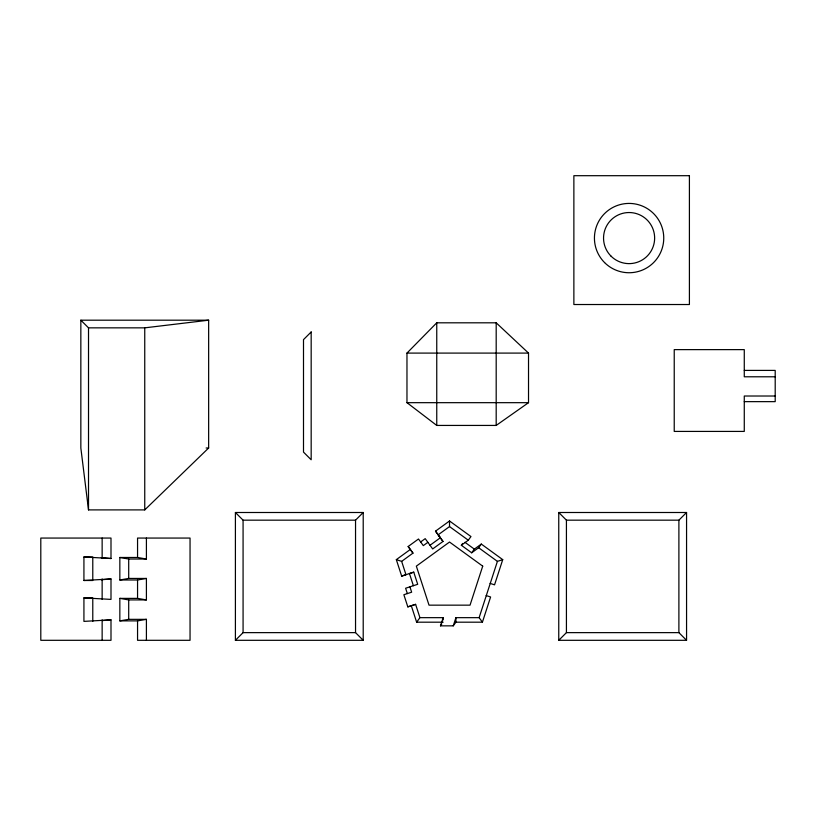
<?xml version="1.0" encoding="UTF-8"?>
<svg xmlns="http://www.w3.org/2000/svg" width="816" height="816" viewBox="0 0 816 816"><rect width="100%" height="100%" fill="white"/><g stroke="black" fill="none" stroke-linecap="round" stroke-linejoin="round"><path stroke-width="1.22" d="M455.92 622.19L482.409 622.19L479.125 617.661L455.92 617.661L455.92 622.19L453.257 625.852L440.477 625.852L443.139 617.661L419.934 617.661L416.639 622.19L411.305 605.747L407.816 606.859L403.869 594.721L411.652 592.192L409.918 586.837M453.257 625.852L455.92 617.661M479.125 617.661L497.413 561.367L502.738 559.643L481.307 544.068L474.341 549.127L471.679 552.789L461.336 545.272L462.672 543.446M482.409 622.19L490.6 596.996L486.152 595.547M502.738 559.643L494.547 584.837L490.1 583.389M461.336 545.272L468.302 540.212L470.965 536.551L449.524 520.985L435.52 531.155L442.996 541.447L432.674 548.944L425.197 538.652L420.648 541.967M471.679 552.789L478.645 547.73L481.307 544.068M440.477 625.852L441.803 624.016M406.97 353.093L436.754 322.81L496.189 322.81L528.523 353.093L528.523 402.676L496.189 425.432L436.754 425.432L406.97 402.676L406.97 353.093L528.523 353.093M235.406 640.305L243.076 632.635L243.076 520.169L235.406 512.499L235.406 640.305L363.212 640.305L363.212 512.499L235.406 512.499M243.076 520.169L355.541 520.169L363.212 512.499M558.756 640.305L566.426 632.635L678.892 632.635L686.562 640.305L558.756 640.305L558.756 512.499L686.562 512.499L686.562 640.305M558.756 512.499L566.426 520.169L678.892 520.169L686.562 512.499M144.748 509.898L208.651 447.994L208.651 320.188L80.845 320.188L80.845 447.994L88.516 509.898L144.748 509.898L144.748 327.848L208.651 320.188M401.645 561.367L405.97 574.709L401.666 576.106L396.321 559.643L401.645 561.367L412.967 553.136L408.163 546.506L418.496 538.999L423.31 545.629L427.859 542.314M396.321 559.643L410.305 549.474M449.524 520.985L449.524 526.575L438.182 534.817L442.996 541.447M430.012 545.282L440.354 537.764L435.52 531.155M401.666 576.106L413.753 572.149L417.7 584.307L405.613 588.234L407.347 593.589M413.753 572.149L409.448 573.546L413.396 585.704M411.305 605.747L415.609 604.35L419.934 617.661M407.816 606.859L415.609 604.35M146.411 538.06L146.411 559.021L137.557 557.481L119.84 557.481L119.84 579.982L128.704 578.442L146.411 578.442L146.411 599.913L128.704 599.913L119.84 598.383L119.84 620.874L137.557 620.874L146.411 619.344L146.411 640.305M119.84 579.982L137.557 579.982L146.411 578.442M119.84 620.874L128.704 619.344L146.411 619.344M83.926 580.492L110.996 578.952L110.996 599.403L83.926 597.873L83.926 621.384L110.996 619.854L110.996 640.305L40.8 640.305L40.8 538.06L110.996 538.06L110.996 558.511L83.926 556.971L83.926 580.492L92.779 580.492M101.286 579.778L110.996 578.952M102.5 620.568L110.996 619.854M80.845 320.188L88.516 327.848L144.748 327.848M744.274 370.403L775.2 370.403L775.2 401.645L744.274 401.645M775.2 376.788L744.274 376.788L744.274 349.625L674.23 349.625L674.23 431.419L744.274 431.419L744.274 396.015L775.2 396.015M406.97 402.676L528.523 402.676M206.122 447.994L208.651 447.994M83.926 556.971L92.779 556.971L92.779 579.258M119.84 557.481L128.704 559.021L146.411 559.021M83.926 597.873L92.779 597.873M119.84 598.383L137.557 598.383L146.411 599.913M416.639 622.19L443.139 622.19M243.076 632.635L355.541 632.635L363.212 640.305M101.286 557.685L110.996 558.511M449.524 526.575L468.302 540.212M478.645 547.73L497.413 561.367M464.936 542.293L474.341 549.127M408.163 546.506L412.967 553.136M678.892 520.169L678.892 632.635M566.426 520.169L566.426 632.635M496.189 322.81L496.189 425.432M443.139 617.661L443.139 619.925M436.754 322.81L436.754 425.432M355.541 520.169L355.541 632.635M137.557 557.481L137.557 538.06L190.046 538.06L190.046 640.305L137.557 640.305L137.557 620.874M137.557 579.982L137.557 598.383M128.704 559.021L128.704 578.442M128.704 599.913L128.704 619.344M102.143 538.06L102.143 558.511M102.143 578.952L102.143 599.403M102.143 619.854L102.143 640.305M92.779 599.107L92.779 621.384M88.516 327.848L88.516 509.898M482.715 566.141L470.036 605.156L429.022 605.156L416.344 566.141L449.524 542.038L482.715 566.141M311.171 331.969L303.501 339.629L303.501 452.105L311.171 459.775L311.171 331.969M689.408 175.695L573.872 175.695L573.872 304.521L689.408 304.521L689.408 175.695M611.031 256.142A25.541 25.541 0 0 0 653.769 244.688A25.541 25.541 0 0 0 622.486 213.404A25.541 25.541 0 0 0 611.031 256.142M604.585 262.589A34.66 34.66 0 0 0 662.572 247.044A34.66 34.66 0 0 0 620.119 204.602A34.66 34.66 0 0 0 604.585 262.589"/></g></svg>
